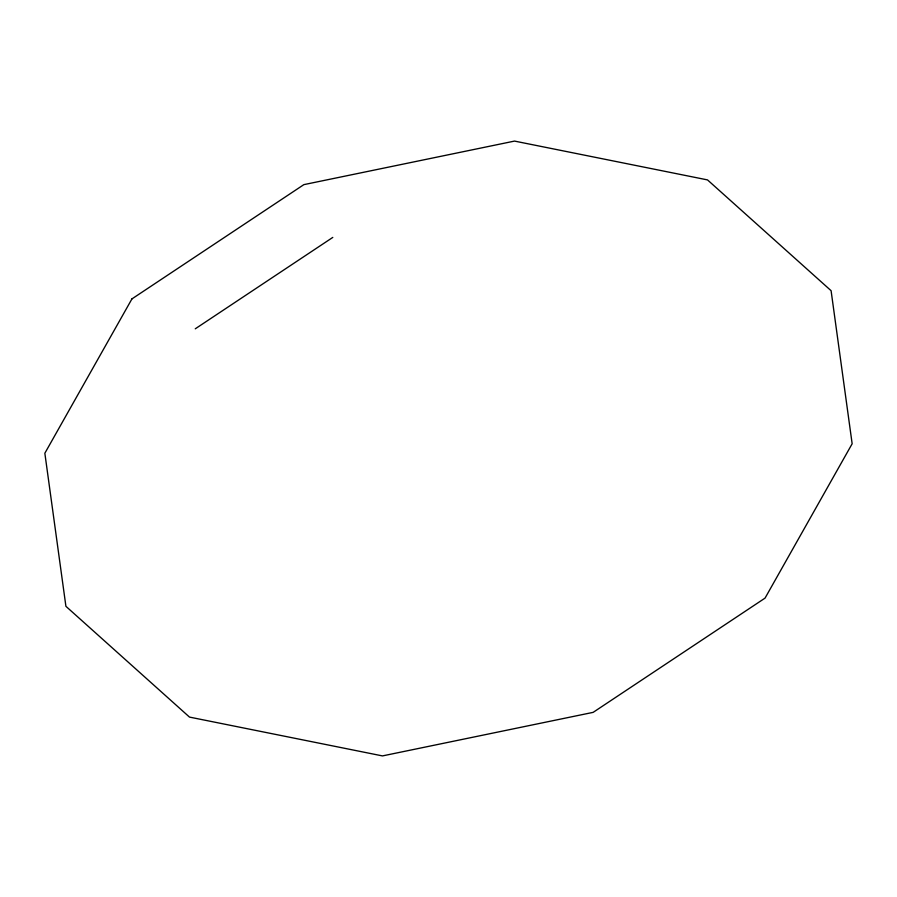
<?xml version="1.0" encoding="UTF-8"?>
<svg xmlns="http://www.w3.org/2000/svg" width="897" height="897" viewBox="0 0 897 897"><rect width="100%" height="100%" fill="white"/><g stroke="black" fill="none" stroke-linecap="round" stroke-linejoin="round"><path stroke-width="1.35" d="M195.254 328.818L332.787 237.413M131.949 298.892L44.85 453.232L65.907 606.305L189.491 717.095L382.47 755.913L593.141 712.364L765.051 598.108L852.15 443.768L831.093 290.695L707.509 179.905L514.53 141.087L303.859 184.636L131.949 298.892"/></g></svg>
